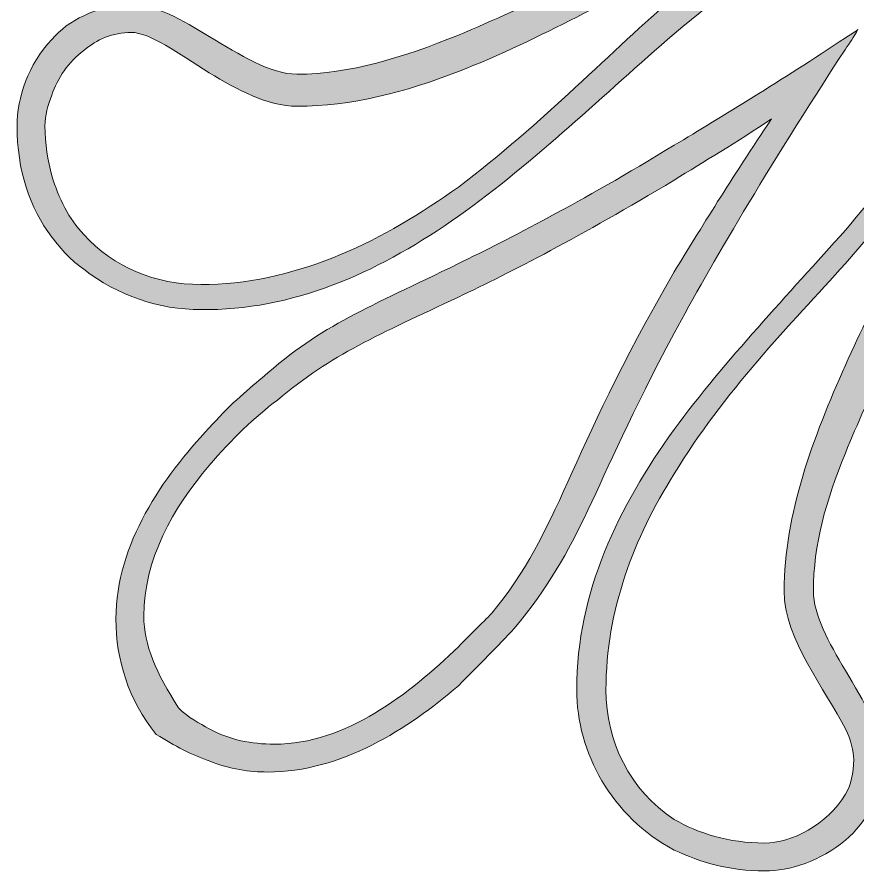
# Model space of a CAD drawing. Header units: inches. Extents: x -187 to 782, y -63 to 904.
# Drawn here: x 99.8 to 356.1, y 223 to 483.1 of the extents above; entities that cross this region are included whole.
import ezdxf

# ---------------------------------------------------------------- set-up
doc = ezdxf.new("R2010")
doc.units = ezdxf.units.IN
doc.header["$MEASUREMENT"] = 0
doc.layers.add('图层 1', color=7, linetype='Continuous')

# ---------------------------------------------------------------- blocks, each defined once
blk = doc.blocks.new('block 2')
at = {"layer": '图层 1', "true_color": 0xffffff}
h = blk.add_hatch(color=7, dxfattribs=at)
h.dxf.hatch_style = 2
edge = h.paths.add_edge_path()
edge.add_spline(control_points=[(521.96, 657.9), (513.05, 652.38), (504.56, 647.29), (496.5, 642.62), (491.41, 639.65), (486.31, 636.68), (481.65, 633.71), (476.13, 630.74), (470.19, 627.35), (465.1, 624.38), (455.34, 619.28), (446.43, 614.2), (437.95, 609.95), (417.15, 599.34), (399.75, 590.85), (384.05, 584.07), (382.79, 583.22), (381.51, 582.8), (379.81, 581.95), (378.54, 581.52), (377.26, 581.09), (376.42, 580.67), (370.48, 578.12), (364.96, 575.58), (359.87, 573.46), (356.47, 569.21), (353.93, 564.56), (352.24, 559.45), (349.26, 551.4), (348, 543.34), (348, 535.7), (348, 524.67), (349.69, 514.49), (352.24, 504.72), (353.93, 497.08), (356.47, 489.87), (359.87, 483.08), (364.96, 480.53), (370.48, 478.41), (376.42, 476.72), (377.26, 476.29), (378.54, 475.87), (379.81, 475.44), (381.51, 475.02), (382.79, 474.6), (384.05, 474.18), (392.96, 472.05), (401.88, 470.35), (411.21, 470.35), (420.55, 470.35), (429.46, 472.05), (437.95, 475.44), (442.61, 477.57), (446.85, 480.12), (451.1, 483.08), (455.34, 492.85), (460.01, 503.03), (465.1, 514.91), (469.78, 525.09), (475.28, 536.97), (481.65, 549.7), (486.31, 558.61), (490.98, 567.94), (496.5, 578.12), (503.72, 591.71), (512.2, 606.13), (521.96, 622.25), (526.21, 629.47), (530.87, 637.11), (535.96, 645.17), (543.16, 656.62), (551.23, 668.93), (559.72, 682.08), (551.66, 676.57), (543.6, 671.48), (535.96, 666.81), (531.29, 663.84), (526.62, 660.87), (521.96, 657.9)], knot_values=[0, 0, 0, 0, 1, 1, 1, 2, 2, 2, 3, 3, 3, 4, 4, 4, 5, 5, 5, 6, 6, 6, 7, 7, 7, 8, 8, 8, 9, 9, 9, 10, 10, 10, 11, 11, 11, 12, 12, 12, 13, 13, 13, 14, 14, 14, 15, 15, 15, 16, 16, 16, 17, 17, 17, 18, 18, 18, 19, 19, 19, 20, 20, 20, 21, 21, 21, 22, 22, 22, 23, 23, 23, 24, 24, 24, 25, 25, 25, 26, 26, 26, 26], degree=3, periodic=1)
edge = h.paths.add_edge_path()
edge.add_spline(control_points=[(521.96, 638.8), (512.62, 623.96), (504.14, 609.52), (496.5, 595.95), (491.41, 586.19), (486.31, 576.86), (481.65, 567.94), (475.71, 556.07), (470.19, 545.03), (465.1, 534.42), (457.04, 517.46), (450.25, 501.76), (444.31, 487.75), (442.19, 486.48), (440.07, 484.78), (437.95, 483.93), (430.73, 480.12), (422.68, 478.41), (413.34, 478.41), (403.15, 478.41), (393.39, 480.12), (384.06, 483.51), (382.79, 483.93), (381.51, 484.36), (379.81, 485.2), (378.54, 485.63), (377.26, 486.06), (376.42, 486.48), (373.03, 487.75), (370.06, 489.45), (367.51, 490.72), (360.73, 502.6), (356.05, 520), (356.05, 536.55), (356.05, 547.15), (357.75, 558.61), (365.82, 567.52), (369.21, 568.79), (372.6, 570.49), (376.42, 571.76), (377.26, 572.18), (378.54, 572.61), (379.81, 573.46), (381.51, 573.89), (382.79, 574.31), (384.06, 575.15), (400.61, 581.94), (418.42, 590.01), (437.95, 599.77), (446.43, 604.01), (455.76, 608.68), (465.1, 613.77), (470.62, 616.74), (476.13, 620.14), (481.65, 623.11), (486.74, 626.07), (491.41, 629.04), (496.5, 632.01), (504.98, 637.11), (513.05, 642.2), (521.96, 647.71), (524.93, 649.83), (528.32, 651.96), (531.72, 654.08), (528.32, 648.57), (524.93, 643.89), (521.96, 638.8)], knot_values=[0, 0, 0, 0, 1, 1, 1, 2, 2, 2, 3, 3, 3, 4, 4, 4, 5, 5, 5, 6, 6, 6, 7, 7, 7, 8, 8, 8, 9, 9, 9, 10, 10, 10, 11, 11, 11, 12, 12, 12, 13, 13, 13, 14, 14, 14, 15, 15, 15, 16, 16, 16, 17, 17, 17, 18, 18, 18, 19, 19, 19, 20, 20, 20, 21, 21, 21, 22, 22, 22, 22], degree=3, periodic=1)
h = blk.add_hatch(color=7, dxfattribs=at)
h.dxf.hatch_style = 2
edge = h.paths.add_edge_path()
edge.add_spline(control_points=[(158.33, 393.97), (186.33, 394.4), (211.37, 406.29), (234.28, 422.4), (257.62, 438.96), (278.83, 459.74), (300.04, 477.99), (314.04, 489.87), (328.05, 500.48), (342.48, 507.27), (327.62, 509.39), (313.62, 507.69), (300.04, 503.87), (277.14, 497.93), (255.49, 486.48), (234.28, 477.57), (217.31, 470.78), (201.18, 465.68), (185.06, 465.68), (177, 465.68), (167.66, 471.62), (158.33, 477.15), (150.27, 482.23), (141.78, 486.9), (134.56, 486.9), (129.06, 486.9), (124.39, 485.63), (120.14, 483.51), (116.32, 481.81), (112.93, 479.26), (110.38, 476.29), (103.17, 468.66), (99.77, 458.48), (99.77, 449.99), (99.77, 436.41), (103.59, 424.95), (110.38, 416.04), (113.35, 412.22), (116.32, 408.83), (120.14, 406.28), (130.32, 398.22), (143.05, 393.97), (155.78, 393.97), (156.63, 393.97), (157.48, 393.97), (158.33, 393.97)], knot_values=[0, 0, 0, 0, 1, 1, 1, 2, 2, 2, 3, 3, 3, 4, 4, 4, 5, 5, 5, 6, 6, 6, 7, 7, 7, 8, 8, 8, 9, 9, 9, 10, 10, 10, 11, 11, 11, 12, 12, 12, 13, 13, 13, 14, 14, 14, 15, 15, 15, 15], degree=3, periodic=1)
edge = h.paths.add_edge_path()
edge.add_spline(control_points=[(120.14, 416.89), (115.47, 421.56), (112.5, 427.92), (110.38, 434.71), (109.11, 439.38), (108.26, 444.47), (108.26, 449.99), (108.26, 452.96), (109.11, 456.35), (110.38, 459.32), (112.07, 464.42), (115.47, 469.5), (120.14, 472.9), (123.95, 476.29), (129.06, 478.41), (134.56, 478.41), (140.08, 478.41), (148.99, 472.05), (158.33, 466.11), (166.82, 461.02), (176.15, 455.93), (185.06, 455.93), (201.61, 455.93), (218.15, 460.17), (234.28, 466.53), (259.73, 476.29), (283.07, 490.71), (300.04, 497.08), (306.83, 499.63), (312.35, 501.33), (317.02, 500.47), (311.93, 497.93), (305.98, 493.69), (300.04, 489.02), (281.8, 473.75), (259.73, 450.41), (234.28, 431.32), (211.79, 415.19), (186.33, 402.46), (158.33, 401.62), (157.48, 401.62), (156.63, 401.62), (155.78, 401.62), (142.21, 401.62), (129.06, 406.7), (120.14, 416.89)], knot_values=[0, 0, 0, 0, 1, 1, 1, 2, 2, 2, 3, 3, 3, 4, 4, 4, 5, 5, 5, 6, 6, 6, 7, 7, 7, 8, 8, 8, 9, 9, 9, 10, 10, 10, 11, 11, 11, 12, 12, 12, 13, 13, 13, 14, 14, 14, 15, 15, 15, 15], degree=3, periodic=1)
h = blk.add_hatch(color=7, dxfattribs=at)
h.dxf.hatch_style = 2
edge = h.paths.add_edge_path()
edge.add_spline(control_points=[(352.24, 473.33), (353.51, 475.02), (354.78, 477.15), (356.05, 479.26), (354.78, 478.41), (353.51, 477.57), (352.24, 476.72), (332.3, 463.57), (314.9, 452.96), (300.04, 444.04), (270.77, 426.23), (249.98, 415.62), (234.28, 407.98), (206.7, 394.4), (193.12, 389.74), (174.45, 373.19), (169.79, 369.37), (163.85, 364.28), (158.33, 357.91), (144.32, 343.06), (129.9, 322.69), (129.9, 299.78), (129.9, 287.05), (133.72, 275.17), (142.21, 264.56), (147.72, 261.17), (153.23, 258.2), (158.33, 256.5), (164.69, 253.95), (170.63, 253.11), (176.15, 253.11), (198.63, 253.11), (219, 266.26), (234.28, 279.41), (240.64, 285.78), (246.58, 291.72), (251.25, 296.81), (272.47, 322.27), (273.74, 337.55), (300.04, 386.77), (311.5, 407.98), (327.62, 435.56), (352.24, 473.33)], knot_values=[0, 0, 0, 0, 1, 1, 1, 2, 2, 2, 3, 3, 3, 4, 4, 4, 5, 5, 5, 6, 6, 6, 7, 7, 7, 8, 8, 8, 9, 9, 9, 10, 10, 10, 11, 11, 11, 12, 12, 12, 13, 13, 13, 14, 14, 14, 14], degree=3, periodic=1)
edge = h.paths.add_edge_path()
edge.add_spline(control_points=[(244.47, 301.48), (241.49, 298.51), (237.67, 294.69), (234.28, 291.29), (219.43, 276.87), (199.91, 261.6), (178.27, 261.6), (171.06, 261.6), (164.69, 262.87), (158.33, 266.26), (155.36, 267.96), (151.96, 269.66), (148.99, 272.62), (142.21, 283.24), (138.39, 291.72), (138.39, 300.63), (138.39, 317.61), (147.3, 333.73), (158.33, 346.46), (165.11, 354.52), (172.33, 361.31), (179.12, 366.4), (195.67, 380.4), (210.09, 386.34), (234.28, 397.8), (250.4, 405.44), (271.19, 416.04), (300.04, 433.44), (308.95, 438.96), (319.14, 444.89), (329.75, 452.11), (317.44, 433.86), (308.1, 418.59), (300.04, 405.44), (266.53, 347.73), (265.68, 327.36), (244.47, 301.48)], knot_values=[0, 0, 0, 0, 1, 1, 1, 2, 2, 2, 3, 3, 3, 4, 4, 4, 5, 5, 5, 6, 6, 6, 7, 7, 7, 8, 8, 8, 9, 9, 9, 10, 10, 10, 11, 11, 11, 12, 12, 12, 12], degree=3, periodic=1)
h = blk.add_hatch(color=7, dxfattribs=at)
h.dxf.hatch_style = 2
edge = h.paths.add_edge_path()
edge.add_spline(control_points=[(342.48, 308.27), (342.48, 322.27), (346.29, 335.85), (352.24, 350.27), (359.45, 368.1), (369.2, 386.77), (376.42, 406.29), (377.69, 409.68), (378.97, 413.07), (379.81, 416.89), (381.51, 422.83), (383.21, 428.77), (384.06, 435.13), (385.76, 444.9), (386.18, 455.08), (384.91, 465.68), (384.91, 465.26), (384.48, 464.42), (384.06, 463.99), (382.79, 461.45), (381.51, 458.48), (379.81, 455.93), (378.54, 453.8), (377.69, 452.11), (376.42, 449.99), (369.63, 439.39), (361.15, 428.77), (352.24, 418.16), (334.84, 398.65), (315.75, 378.7), (300.04, 357.49), (283.07, 333.73), (270.35, 308.27), (270.35, 278.14), (270.35, 259.05), (280.95, 239.53), (300.04, 229.35), (308.1, 225.53), (317.02, 222.98), (327.62, 222.98), (335.27, 222.98), (344.6, 225.95), (352.24, 232.32), (358.6, 237.84), (363.7, 246.32), (363.7, 256.93), (363.7, 264.99), (357.75, 274.75), (352.24, 284.08), (347.14, 292.57), (342.48, 301.05), (342.48, 308.27)], knot_values=[0, 0, 0, 0, 1, 1, 1, 2, 2, 2, 3, 3, 3, 4, 4, 4, 5, 5, 5, 6, 6, 6, 7, 7, 7, 8, 8, 8, 9, 9, 9, 10, 10, 10, 11, 11, 11, 12, 12, 12, 13, 13, 13, 14, 14, 14, 15, 15, 15, 16, 16, 16, 17, 17, 17, 17], degree=3, periodic=1)
edge = h.paths.add_edge_path()
edge.add_spline(control_points=[(354.78, 256.93), (354.78, 252.69), (353.93, 249.29), (352.24, 246.32), (346.72, 236.99), (335.69, 231.47), (327.62, 231.47), (316.6, 231.47), (307.27, 234.44), (300.04, 238.68), (286.47, 247.59), (279.26, 262.44), (279.26, 278.14), (279.26, 302.33), (287.74, 324.4), (300.04, 343.91), (314.9, 368.52), (335.69, 389.74), (352.24, 407.98), (362.42, 419.86), (371.33, 430.05), (376.42, 439.38), (376.84, 440.65), (377.69, 441.92), (378.12, 443.2), (378.54, 439.81), (377.69, 435.13), (376.42, 430.05), (371.75, 416.47), (361.58, 397.8), (352.24, 377.01), (342.48, 355.37), (333.56, 331.6), (333.56, 308.27), (333.56, 293.42), (346.29, 278.14), (352.24, 266.26), (353.93, 262.86), (354.78, 259.47), (354.78, 256.93)], knot_values=[0, 0, 0, 0, 1, 1, 1, 2, 2, 2, 3, 3, 3, 4, 4, 4, 5, 5, 5, 6, 6, 6, 7, 7, 7, 8, 8, 8, 9, 9, 9, 10, 10, 10, 11, 11, 11, 12, 12, 12, 13, 13, 13, 13], degree=3, periodic=1)
at = {"layer": '图层 1', "lineweight": 0}
for points, knots in [([(521.96, 657.9), (513.05, 652.38), (504.56, 647.29), (496.5, 642.62), (491.41, 639.65), (486.31, 636.68), (481.65, 633.71), (476.13, 630.74), (470.19, 627.35), (465.1, 624.38), (455.34, 619.28), (446.43, 614.2), (437.95, 609.95), (417.15, 599.34), (399.75, 590.85), (384.05, 584.07), (382.79, 583.22), (381.51, 582.8), (379.81, 581.95), (378.54, 581.52), (377.26, 581.09), (376.42, 580.67), (370.48, 578.12), (364.96, 575.58), (359.87, 573.46), (356.47, 569.21), (353.93, 564.56), (352.24, 559.45), (349.26, 551.4), (348, 543.34), (348, 535.7), (348, 524.67), (349.69, 514.49), (352.24, 504.72), (353.93, 497.08), (356.47, 489.87), (359.87, 483.08), (364.96, 480.53), (370.48, 478.41), (376.42, 476.72), (377.26, 476.29), (378.54, 475.87), (379.81, 475.44), (381.51, 475.02), (382.79, 474.6), (384.05, 474.18), (392.96, 472.05), (401.88, 470.35), (411.21, 470.35), (420.55, 470.35), (429.46, 472.05), (437.95, 475.44), (442.61, 477.57), (446.85, 480.12), (451.1, 483.08), (455.34, 492.85), (460.01, 503.03), (465.1, 514.91), (469.78, 525.09), (475.28, 536.97), (481.65, 549.7), (486.31, 558.61), (490.98, 567.94), (496.5, 578.12), (503.72, 591.71), (512.2, 606.13), (521.96, 622.25), (526.21, 629.47), (530.87, 637.11), (535.96, 645.17), (543.16, 656.62), (551.23, 668.93), (559.72, 682.08), (551.66, 676.57), (543.6, 671.48), (535.96, 666.81), (531.29, 663.84), (526.62, 660.87), (521.96, 657.9)], [0, 0, 0, 0, 1, 1, 1, 2, 2, 2, 3, 3, 3, 4, 4, 4, 5, 5, 5, 6, 6, 6, 7, 7, 7, 8, 8, 8, 9, 9, 9, 10, 10, 10, 11, 11, 11, 12, 12, 12, 13, 13, 13, 14, 14, 14, 15, 15, 15, 16, 16, 16, 17, 17, 17, 18, 18, 18, 19, 19, 19, 20, 20, 20, 21, 21, 21, 22, 22, 22, 23, 23, 23, 24, 24, 24, 25, 25, 25, 26, 26, 26, 26]), ([(158.33, 393.97), (186.33, 394.4), (211.37, 406.29), (234.28, 422.4), (257.62, 438.96), (278.83, 459.74), (300.04, 477.99), (314.04, 489.87), (328.05, 500.48), (342.48, 507.27), (327.62, 509.39), (313.62, 507.69), (300.04, 503.87), (277.14, 497.93), (255.49, 486.48), (234.28, 477.57), (217.31, 470.78), (201.18, 465.68), (185.06, 465.68), (177, 465.68), (167.66, 471.62), (158.33, 477.15), (150.27, 482.23), (141.78, 486.9), (134.56, 486.9), (129.06, 486.9), (124.39, 485.63), (120.14, 483.51), (116.32, 481.81), (112.93, 479.26), (110.38, 476.29), (103.17, 468.66), (99.77, 458.48), (99.77, 449.99), (99.77, 436.41), (103.59, 424.95), (110.38, 416.04), (113.35, 412.22), (116.32, 408.83), (120.14, 406.28), (130.32, 398.22), (143.05, 393.97), (155.78, 393.97), (156.63, 393.97), (157.48, 393.97), (158.33, 393.97)], [0, 0, 0, 0, 1, 1, 1, 2, 2, 2, 3, 3, 3, 4, 4, 4, 5, 5, 5, 6, 6, 6, 7, 7, 7, 8, 8, 8, 9, 9, 9, 10, 10, 10, 11, 11, 11, 12, 12, 12, 13, 13, 13, 14, 14, 14, 15, 15, 15, 15]), ([(120.14, 416.89), (115.47, 421.56), (112.5, 427.92), (110.38, 434.71), (109.11, 439.38), (108.26, 444.47), (108.26, 449.99), (108.26, 452.96), (109.11, 456.35), (110.38, 459.32), (112.07, 464.42), (115.47, 469.5), (120.14, 472.9), (123.95, 476.29), (129.06, 478.41), (134.56, 478.41), (140.08, 478.41), (148.99, 472.05), (158.33, 466.11), (166.82, 461.02), (176.15, 455.93), (185.06, 455.93), (201.61, 455.93), (218.15, 460.17), (234.28, 466.53), (259.73, 476.29), (283.07, 490.71), (300.04, 497.08), (306.83, 499.63), (312.35, 501.33), (317.02, 500.47), (311.93, 497.93), (305.98, 493.69), (300.04, 489.02), (281.8, 473.75), (259.73, 450.41), (234.28, 431.32), (211.79, 415.19), (186.33, 402.46), (158.33, 401.62), (157.48, 401.62), (156.63, 401.62), (155.78, 401.62), (142.21, 401.62), (129.06, 406.7), (120.14, 416.89)], [0, 0, 0, 0, 1, 1, 1, 2, 2, 2, 3, 3, 3, 4, 4, 4, 5, 5, 5, 6, 6, 6, 7, 7, 7, 8, 8, 8, 9, 9, 9, 10, 10, 10, 11, 11, 11, 12, 12, 12, 13, 13, 13, 14, 14, 14, 15, 15, 15, 15]), ([(352.24, 473.33), (353.51, 475.02), (354.78, 477.15), (356.05, 479.26), (354.78, 478.41), (353.51, 477.57), (352.24, 476.72), (332.3, 463.57), (314.9, 452.96), (300.04, 444.04), (270.77, 426.23), (249.98, 415.62), (234.28, 407.98), (206.7, 394.4), (193.12, 389.74), (174.45, 373.19), (169.79, 369.37), (163.85, 364.28), (158.33, 357.91), (144.32, 343.06), (129.9, 322.69), (129.9, 299.78), (129.9, 287.05), (133.72, 275.17), (142.21, 264.56), (147.72, 261.17), (153.23, 258.2), (158.33, 256.5), (164.69, 253.95), (170.63, 253.11), (176.15, 253.11), (198.63, 253.11), (219, 266.26), (234.28, 279.41), (240.64, 285.78), (246.58, 291.72), (251.25, 296.81), (272.47, 322.27), (273.74, 337.55), (300.04, 386.77), (311.5, 407.98), (327.62, 435.56), (352.24, 473.33)], [0, 0, 0, 0, 1, 1, 1, 2, 2, 2, 3, 3, 3, 4, 4, 4, 5, 5, 5, 6, 6, 6, 7, 7, 7, 8, 8, 8, 9, 9, 9, 10, 10, 10, 11, 11, 11, 12, 12, 12, 13, 13, 13, 14, 14, 14, 14]), ([(342.48, 308.27), (342.48, 322.27), (346.29, 335.85), (352.24, 350.27), (359.45, 368.1), (369.2, 386.77), (376.42, 406.29), (377.69, 409.68), (378.97, 413.07), (379.81, 416.89), (381.51, 422.83), (383.21, 428.77), (384.06, 435.13), (385.76, 444.9), (386.18, 455.08), (384.91, 465.68), (384.91, 465.26), (384.48, 464.42), (384.06, 463.99), (382.79, 461.45), (381.51, 458.48), (379.81, 455.93), (378.54, 453.8), (377.69, 452.11), (376.42, 449.99), (369.63, 439.39), (361.15, 428.77), (352.24, 418.16), (334.84, 398.65), (315.75, 378.7), (300.04, 357.49), (283.07, 333.73), (270.35, 308.27), (270.35, 278.14), (270.35, 259.05), (280.95, 239.53), (300.04, 229.35), (308.1, 225.53), (317.02, 222.98), (327.62, 222.98), (335.27, 222.98), (344.6, 225.95), (352.24, 232.32), (358.6, 237.84), (363.7, 246.32), (363.7, 256.93), (363.7, 264.99), (357.75, 274.75), (352.24, 284.08), (347.14, 292.57), (342.48, 301.05), (342.48, 308.27)], [0, 0, 0, 0, 1, 1, 1, 2, 2, 2, 3, 3, 3, 4, 4, 4, 5, 5, 5, 6, 6, 6, 7, 7, 7, 8, 8, 8, 9, 9, 9, 10, 10, 10, 11, 11, 11, 12, 12, 12, 13, 13, 13, 14, 14, 14, 15, 15, 15, 16, 16, 16, 17, 17, 17, 17]), ([(244.47, 301.48), (241.49, 298.51), (237.67, 294.69), (234.28, 291.29), (219.43, 276.87), (199.91, 261.6), (178.27, 261.6), (171.06, 261.6), (164.69, 262.87), (158.33, 266.26), (155.36, 267.96), (151.96, 269.66), (148.99, 272.62), (142.21, 283.24), (138.39, 291.72), (138.39, 300.63), (138.39, 317.61), (147.3, 333.73), (158.33, 346.46), (165.11, 354.52), (172.33, 361.31), (179.12, 366.4), (195.67, 380.4), (210.09, 386.34), (234.28, 397.8), (250.4, 405.44), (271.19, 416.04), (300.04, 433.44), (308.95, 438.96), (319.14, 444.89), (329.75, 452.11), (317.44, 433.86), (308.1, 418.59), (300.04, 405.44), (266.53, 347.73), (265.68, 327.36), (244.47, 301.48)], [0, 0, 0, 0, 1, 1, 1, 2, 2, 2, 3, 3, 3, 4, 4, 4, 5, 5, 5, 6, 6, 6, 7, 7, 7, 8, 8, 8, 9, 9, 9, 10, 10, 10, 11, 11, 11, 12, 12, 12, 12]), ([(354.78, 256.93), (354.78, 252.69), (353.93, 249.29), (352.24, 246.32), (346.72, 236.99), (335.69, 231.47), (327.62, 231.47), (316.6, 231.47), (307.27, 234.44), (300.04, 238.68), (286.47, 247.59), (279.26, 262.44), (279.26, 278.14), (279.26, 302.33), (287.74, 324.4), (300.04, 343.91), (314.9, 368.52), (335.69, 389.74), (352.24, 407.98), (362.42, 419.86), (371.33, 430.05), (376.42, 439.38), (376.84, 440.65), (377.69, 441.92), (378.12, 443.2), (378.54, 439.81), (377.69, 435.13), (376.42, 430.05), (371.75, 416.47), (361.58, 397.8), (352.24, 377.01), (342.48, 355.37), (333.56, 331.6), (333.56, 308.27), (333.56, 293.42), (346.29, 278.14), (352.24, 266.26), (353.93, 262.86), (354.78, 259.47), (354.78, 256.93)], [0, 0, 0, 0, 1, 1, 1, 2, 2, 2, 3, 3, 3, 4, 4, 4, 5, 5, 5, 6, 6, 6, 7, 7, 7, 8, 8, 8, 9, 9, 9, 10, 10, 10, 11, 11, 11, 12, 12, 12, 13, 13, 13, 13])]:
    blk.add_open_spline(points, degree=3, knots=knots, dxfattribs=at)

msp = doc.modelspace()

# ---------------------------------------------------------------- block references
at = {"layer": '图层 1'}
msp.add_blockref('block 2', (0, 0), dxfattribs=at)

doc.saveas('drawing.dxf')
